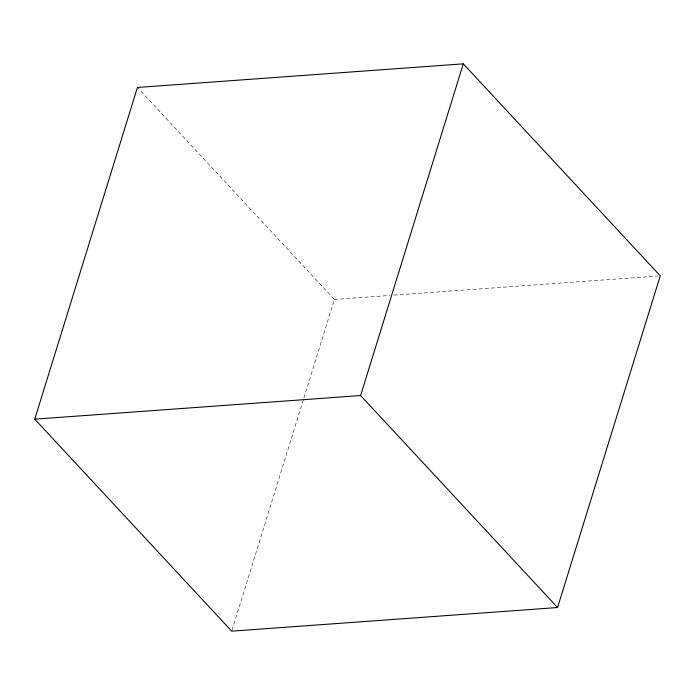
<?xml version="1.0" encoding="UTF-8"?>
<svg xmlns="http://www.w3.org/2000/svg" width="695" height="695" viewBox="0 0 695 695"><rect width="100%" height="100%" fill="white"/><g stroke="black" fill="none" stroke-linecap="round" stroke-linejoin="round"><path stroke-width="0.52" stroke-dasharray="3.48 2.61" d="M232.034 630.113L303.593 398.965M303.915 397.931L334.391 299.458L137.428 87.466M334.391 299.458L389.608 295.453M393.935 295.14L658.087 275.993"/><path stroke-width="1.04" d="M34.75 419.163L137.428 87.466L463.287 63.844L660.25 275.837L557.572 607.534L231.713 631.156L34.75 419.163L360.609 395.542L557.572 607.534M360.609 395.542L463.287 63.844"/></g></svg>
